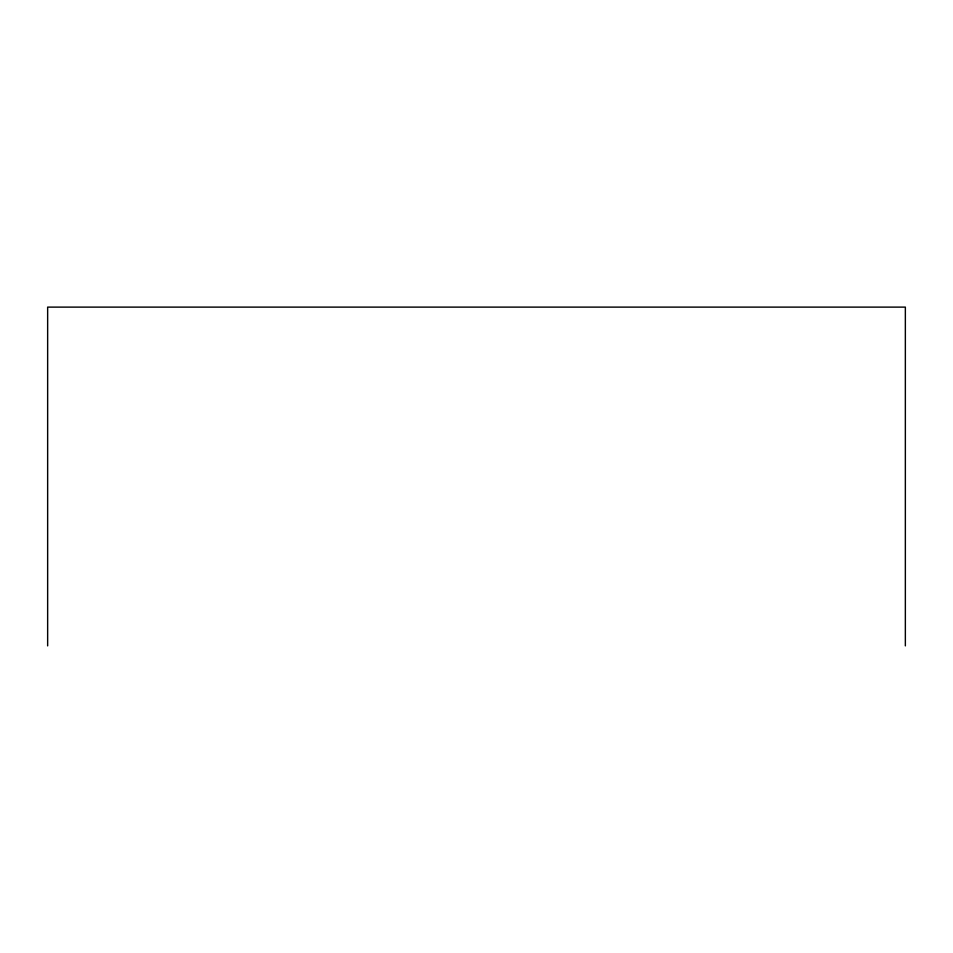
<?xml version="1.0" encoding="UTF-8"?>
<svg xmlns="http://www.w3.org/2000/svg" width="953" height="953" viewBox="0 0 953 953"><rect width="100%" height="100%" fill="white"/><g stroke="black" fill="none" stroke-linecap="round" stroke-linejoin="round"><path stroke-width="1.43" d="M905.35 645.884L905.35 307.116L47.65 307.116L47.65 645.884"/></g></svg>
